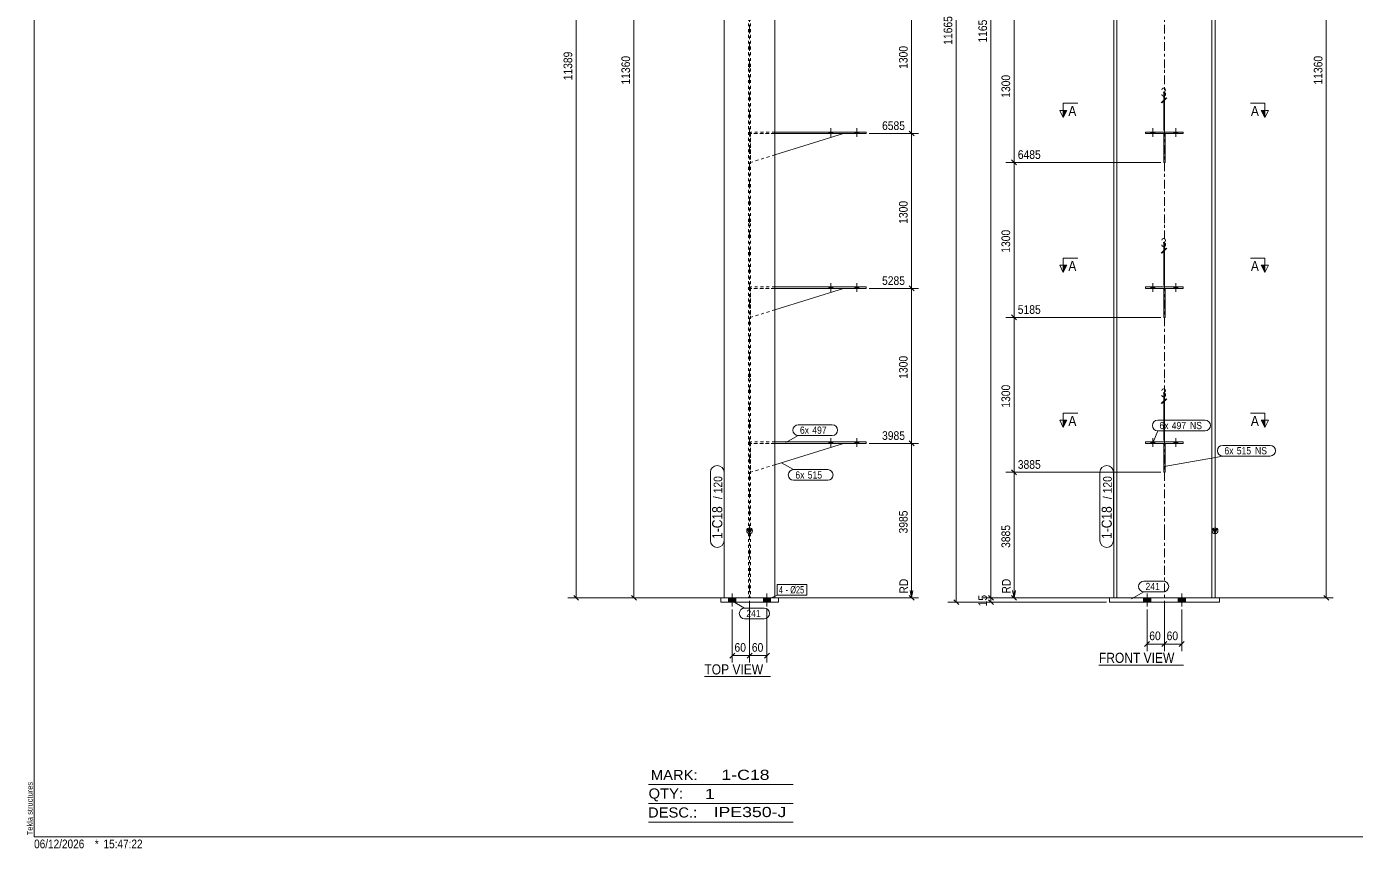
# Model space of a CAD drawing. Header units: millimetres. Extents: x 2 to 825, y 1 to 579.
# Drawn here: x 2.4 to 462.3, y 1 to 285.1 of the extents above; entities that cross this region are included whole.
import ezdxf

# ---------------------------------------------------------------- set-up
doc = ezdxf.new("R2010")
doc.units = ezdxf.units.MM
for name, pattern in [('XKITLINE00', [0]), ('XKITLINE01', [4, 1, -1, 1, -1]), ('XKITLINE03', [6, 3, -1, 1, -1])]:
    doc.linetypes.add(name, pattern=pattern)
for name, color, linetype, lineweight in [('Bolt', 3, 'Continuous', 0), ('BoltMark', 7, 'Continuous', 0), ('Dimensions', 7, 'Continuous', 0), ('DrawingSheet', 5, 'Continuous', 0), ('OtherObjectType', 7, 'Continuous', 0), ('Part', 2, 'Continuous', 0), ('PartMark', 7, 'Continuous', 0), ('Section', 6, 'Continuous', 0)]:
    doc.layers.add(name, color=color, linetype=linetype, lineweight=lineweight)
doc.styles.add('ARIAL', font='ARIAL.TTF')
doc.styles.add('ARIAL_NARROW', font='ARIALN.TTF')

# ---------------------------------------------------------------- blocks, each defined once
blk = doc.blocks.new('*A8')
at = {"layer": 'Bolt'}
for points in [[(392.6, 248.67), (392.6, 248.17), (391.2, 248.17), (391.2, 248.67)], [(392.6, 248.67), (392.6, 248.17), (391.2, 248.17), (391.2, 248.67)], [(400.6, 248.67), (400.6, 248.17), (399.2, 248.17), (399.2, 248.67)], [(400.6, 248.67), (400.6, 248.17), (399.2, 248.17), (399.2, 248.67)]]:
    blk.add_hatch(color=3, dxfattribs=at).paths.add_polyline_path(points, flags=17)
at = {"layer": 'Bolt', "color": 3, "linetype": 'XKITLINE00', "lineweight": 0}
for p, q in [((391.2, 248.17), (391.2, 248.67)), ((391.2, 248.17), (391.2, 248.67)), ((391.9, 247.01), (391.9, 250.01)), ((391.9, 247.01), (391.9, 250.01)), ((392.6, 248.17), (392.6, 248.67)), ((392.6, 248.17), (392.6, 248.67)), ((399.2, 248.17), (399.2, 248.67)), ((399.2, 248.17), (399.2, 248.67)), ((399.9, 247.01), (399.9, 250.01)), ((399.9, 247.01), (399.9, 250.01)), ((400.6, 248.17), (400.6, 248.67)), ((400.6, 248.17), (400.6, 248.67))]:
    blk.add_line(p, q, dxfattribs=at)
blk = doc.blocks.new('*A9')
at = {"layer": 'Bolt'}
for points in [[(392.6, 195.09), (392.6, 194.59), (391.2, 194.59), (391.2, 195.09)], [(392.6, 195.09), (392.6, 194.59), (391.2, 194.59), (391.2, 195.09)], [(400.6, 195.09), (400.6, 194.59), (399.2, 194.59), (399.2, 195.09)], [(400.6, 195.09), (400.6, 194.59), (399.2, 194.59), (399.2, 195.09)]]:
    blk.add_hatch(color=3, dxfattribs=at).paths.add_polyline_path(points, flags=17)
at = {"layer": 'Bolt', "color": 3, "linetype": 'XKITLINE00', "lineweight": 0}
for p, q in [((391.2, 194.59), (391.2, 195.09)), ((391.2, 194.59), (391.2, 195.09)), ((391.9, 193.43), (391.9, 196.43)), ((391.9, 193.43), (391.9, 196.43)), ((392.6, 194.59), (392.6, 195.09)), ((392.6, 194.59), (392.6, 195.09)), ((399.2, 194.59), (399.2, 195.09)), ((399.2, 194.59), (399.2, 195.09)), ((399.9, 193.43), (399.9, 196.43)), ((399.9, 193.43), (399.9, 196.43)), ((400.6, 194.59), (400.6, 195.09)), ((400.6, 194.59), (400.6, 195.09))]:
    blk.add_line(p, q, dxfattribs=at)
blk = doc.blocks.new('*A10')
at = {"layer": 'Bolt'}
for points in [[(392.6, 141.51), (392.6, 141.01), (391.2, 141.01), (391.2, 141.51)], [(392.6, 141.51), (392.6, 141.01), (391.2, 141.01), (391.2, 141.51)], [(400.6, 141.51), (400.6, 141.01), (399.2, 141.01), (399.2, 141.51)], [(400.6, 141.51), (400.6, 141.01), (399.2, 141.01), (399.2, 141.51)]]:
    blk.add_hatch(color=3, dxfattribs=at).paths.add_polyline_path(points, flags=17)
at = {"layer": 'Bolt', "color": 3, "linetype": 'XKITLINE00', "lineweight": 0}
for p, q in [((391.9, 139.85), (391.9, 142.85)), ((391.9, 139.85), (391.9, 142.85)), ((399.9, 139.85), (399.9, 142.85)), ((399.9, 139.85), (399.9, 142.85)), ((391.2, 141.01), (391.2, 141.51)), ((391.2, 141.01), (391.2, 141.51)), ((392.6, 141.01), (392.6, 141.51)), ((392.6, 141.01), (392.6, 141.51)), ((399.2, 141.01), (399.2, 141.51)), ((399.2, 141.01), (399.2, 141.51)), ((400.6, 141.01), (400.6, 141.51)), ((400.6, 141.01), (400.6, 141.51))]:
    blk.add_line(p, q, dxfattribs=at)
blk = doc.blocks.new('*A11')
at = {"layer": 'Bolt'}
for points in [[(391.15, 87.6134), (391.15, 86.1134), (388.65, 86.1134), (388.65, 87.6134)], [(391.15, 87.6134), (391.15, 86.1134), (388.65, 86.1134), (388.65, 87.6134)], [(403.15, 87.6134), (403.15, 86.1134), (400.65, 86.1134), (400.65, 87.6134)], [(403.15, 87.6134), (403.15, 86.1134), (400.65, 86.1134), (400.65, 87.6134)]]:
    blk.add_hatch(color=3, dxfattribs=at).paths.add_polyline_path(points, flags=17)
at = {"layer": 'Bolt', "color": 3, "linetype": 'XKITLINE00', "lineweight": 0}
for p, q in [((388.65, 87.6134), (388.65, 86.1134)), ((388.65, 87.6134), (388.65, 86.1134)), ((389.9, 89.1134), (389.9, 84.6134)), ((389.9, 89.1134), (389.9, 84.6134)), ((391.15, 87.6134), (391.15, 86.1134)), ((391.15, 87.6134), (391.15, 86.1134)), ((400.65, 87.6134), (400.65, 86.1134)), ((400.65, 87.6134), (400.65, 86.1134)), ((401.9, 89.1134), (401.9, 84.6134)), ((401.9, 89.1134), (401.9, 84.6134)), ((403.15, 87.6134), (403.15, 86.1134)), ((403.15, 87.6134), (403.15, 86.1134))]:
    blk.add_line(p, q, dxfattribs=at)
blk = doc.blocks.new('*A12')
at = {"layer": 'Part'}
blk.add_hatch(color=2, dxfattribs=at).paths.add_polyline_path([(412.6, 111.32), (414.2, 111.32), (413.4, 109.92)], flags=17)
at = {"layer": 'Part', "color": 7, "linetype": 'XKITLINE03', "lineweight": 0}
for p, q in [((395.9, 431.49), (395.9, 492.69)), ((395.9, 377.91), (395.9, 431.39)), ((395.9, 324.33), (395.9, 377.81)), ((395.9, 270.75), (395.9, 324.23)), ((395.9, 217.17), (395.9, 270.65)), ((395.9, 163.59), (395.9, 217.07)), ((395.9, 110.01), (395.9, 163.49)), ((395.9, 77.61), (395.9, 109.91))]:
    blk.add_line(p, q, dxfattribs=at)
at = {"layer": 'Part', "color": 2, "linetype": 'XKITLINE00', "lineweight": 0}
for p, q in [((378.4, 431.49), (378.4, 482.69)), ((378.4, 482.69), (413.4, 482.69)), ((379.5, 482.69), (379.5, 431.49)), ((412.3, 482.69), (412.3, 431.49)), ((413.4, 482.69), (413.4, 431.49)), ((378.4, 377.91), (378.4, 431.39)), ((379.5, 431.39), (379.5, 377.91)), ((412.3, 431.39), (412.3, 377.91)), ((413.4, 431.39), (413.4, 377.91)), ((378.4, 324.33), (378.4, 377.81)), ((379.5, 377.81), (379.5, 324.33)), ((412.3, 377.81), (412.3, 324.33)), ((413.4, 377.81), (413.4, 324.33)), ((378.4, 270.75), (378.4, 324.23)), ((379.5, 324.23), (379.5, 270.75)), ((412.3, 324.23), (412.3, 270.75)), ((413.4, 324.23), (413.4, 270.75)), ((378.4, 217.17), (378.4, 270.65)), ((379.5, 270.65), (379.5, 217.17)), ((412.3, 270.65), (412.3, 217.17)), ((413.4, 270.65), (413.4, 217.17)), ((378.4, 163.59), (378.4, 217.07)), ((379.5, 217.07), (379.5, 163.59)), ((412.3, 217.07), (412.3, 163.59)), ((413.4, 217.07), (413.4, 163.59)), ((378.4, 110.01), (378.4, 163.49)), ((379.5, 163.49), (379.5, 110.01)), ((412.3, 163.49), (412.3, 110.01)), ((413.4, 163.49), (413.4, 110.01)), ((413.4, 109.92), (412.6, 111.32)), ((412.6, 111.32), (414.2, 111.32)), ((414.2, 111.32), (413.4, 109.92)), ((378.4, 87.61), (378.4, 109.91)), ((379.5, 109.91), (379.5, 87.61)), ((412.3, 109.91), (412.3, 87.61)), ((413.4, 109.91), (413.4, 87.61))]:
    blk.add_line(p, q, dxfattribs=at)
at = {"layer": 'Part', "color": 7, "linetype": 'XKITLINE01', "lineweight": 0}
blk.add_line((413.4, 87.61), (378.4, 87.61), dxfattribs=at)
at = {"layer": 'Part', "color": 2, "linetype": 'XKITLINE00', "lineweight": 0}
blk.add_circle((413.4, 110.82), 1, dxfattribs=at)
blk = doc.blocks.new('*A19')
at = {"layer": 'Part', "color": 2, "linetype": 'XKITLINE00', "lineweight": 0}
for p, q in [((395.65, 238.17), (395.65, 248.17)), ((396.15, 238.17), (396.15, 248.17)), ((395.65, 238.17), (396.15, 238.17))]:
    blk.add_line(p, q, dxfattribs=at)
at = {"layer": 'Part', "color": 7, "linetype": 'XKITLINE01', "lineweight": 0}
for p, q in [((395.65, 248.17), (396.15, 248.17)), ((396.15, 248.17), (395.65, 248.17))]:
    blk.add_line(p, q, dxfattribs=at)
blk = doc.blocks.new('*A20')
at = {"layer": 'Part', "color": 2, "linetype": 'XKITLINE00', "lineweight": 0}
for p, q in [((389.4, 248.67), (402.4, 248.67)), ((389.4, 248.67), (389.4, 248.17)), ((402.4, 248.67), (402.4, 248.17)), ((389.4, 248.17), (402.4, 248.17))]:
    blk.add_line(p, q, dxfattribs=at)
blk = doc.blocks.new('*A21')
at = {"layer": 'Part', "color": 2, "linetype": 'XKITLINE00', "lineweight": 0}
for p, q in [((389.4, 195.09), (402.4, 195.09)), ((389.4, 195.09), (389.4, 194.59)), ((389.4, 194.59), (402.4, 194.59)), ((402.4, 195.09), (402.4, 194.59))]:
    blk.add_line(p, q, dxfattribs=at)
blk = doc.blocks.new('*A22')
at = {"layer": 'Part', "color": 2, "linetype": 'XKITLINE00', "lineweight": 0}
for p, q in [((395.65, 184.59), (395.65, 194.59)), ((396.15, 184.59), (396.15, 194.59)), ((395.65, 184.59), (396.15, 184.59))]:
    blk.add_line(p, q, dxfattribs=at)
at = {"layer": 'Part', "color": 7, "linetype": 'XKITLINE01', "lineweight": 0}
for p, q in [((395.65, 194.59), (396.15, 194.59)), ((396.15, 194.59), (395.65, 194.59))]:
    blk.add_line(p, q, dxfattribs=at)
blk = doc.blocks.new('*A23')
at = {"layer": 'Part', "color": 2, "linetype": 'XKITLINE00', "lineweight": 0}
for p, q in [((395.65, 131.01), (395.65, 141.01)), ((396.15, 131.01), (396.15, 141.01)), ((395.65, 131.01), (396.15, 131.01))]:
    blk.add_line(p, q, dxfattribs=at)
at = {"layer": 'Part', "color": 7, "linetype": 'XKITLINE01', "lineweight": 0}
for p, q in [((395.65, 141.01), (396.15, 141.01)), ((396.15, 141.01), (395.65, 141.01))]:
    blk.add_line(p, q, dxfattribs=at)
blk = doc.blocks.new('*A24')
at = {"layer": 'Part', "color": 2, "linetype": 'XKITLINE00', "lineweight": 0}
for p, q in [((389.4, 141.51), (402.4, 141.51)), ((389.4, 141.51), (389.4, 141.01)), ((389.4, 141.01), (402.4, 141.01)), ((402.4, 141.51), (402.4, 141.01))]:
    blk.add_line(p, q, dxfattribs=at)
blk = doc.blocks.new('*A29')
at = {"layer": 'Part', "color": 2, "linetype": 'XKITLINE00', "lineweight": 0}
for p, q in [((414.9, 87.6134), (376.9, 87.6134)), ((376.9, 87.6134), (376.9, 86.1134)), ((414.9, 87.6134), (414.9, 86.1134)), ((414.9, 86.1134), (376.9, 86.1134))]:
    blk.add_line(p, q, dxfattribs=at)
blk = doc.blocks.new('*A35')
at = {"layer": 'Bolt'}
for points in [[(281.25, 248.67), (281.25, 248.17), (279.85, 248.17), (279.85, 248.67)], [(281.25, 248.67), (281.25, 248.17), (279.85, 248.17), (279.85, 248.67)], [(290.25, 248.67), (290.25, 248.17), (288.85, 248.17), (288.85, 248.67)], [(290.25, 248.67), (290.25, 248.17), (288.85, 248.17), (288.85, 248.67)]]:
    blk.add_hatch(color=3, dxfattribs=at).paths.add_polyline_path(points, flags=17)
at = {"layer": 'Bolt', "color": 3, "linetype": 'XKITLINE00', "lineweight": 0}
for p, q in [((279.85, 248.17), (279.85, 248.67)), ((279.85, 248.17), (279.85, 248.67)), ((280.55, 247.01), (280.55, 250.01)), ((280.55, 247.01), (280.55, 250.01)), ((281.25, 248.17), (281.25, 248.67)), ((281.25, 248.17), (281.25, 248.67)), ((288.85, 248.17), (288.85, 248.67)), ((288.85, 248.17), (288.85, 248.67)), ((289.55, 247.01), (289.55, 250.01)), ((289.55, 247.01), (289.55, 250.01)), ((290.25, 248.17), (290.25, 248.67)), ((290.25, 248.17), (290.25, 248.67))]:
    blk.add_line(p, q, dxfattribs=at)
blk = doc.blocks.new('*A36')
at = {"layer": 'Bolt'}
for points in [[(281.25, 195.09), (281.25, 194.59), (279.85, 194.59), (279.85, 195.09)], [(281.25, 195.09), (281.25, 194.59), (279.85, 194.59), (279.85, 195.09)], [(290.25, 195.09), (290.25, 194.59), (288.85, 194.59), (288.85, 195.09)], [(290.25, 195.09), (290.25, 194.59), (288.85, 194.59), (288.85, 195.09)]]:
    blk.add_hatch(color=3, dxfattribs=at).paths.add_polyline_path(points, flags=17)
at = {"layer": 'Bolt', "color": 3, "linetype": 'XKITLINE00', "lineweight": 0}
for p, q in [((279.85, 194.59), (279.85, 195.09)), ((279.85, 194.59), (279.85, 195.09)), ((280.55, 193.43), (280.55, 196.43)), ((280.55, 193.43), (280.55, 196.43)), ((281.25, 194.59), (281.25, 195.09)), ((281.25, 194.59), (281.25, 195.09)), ((288.85, 194.59), (288.85, 195.09)), ((288.85, 194.59), (288.85, 195.09)), ((289.55, 193.43), (289.55, 196.43)), ((289.55, 193.43), (289.55, 196.43)), ((290.25, 194.59), (290.25, 195.09)), ((290.25, 194.59), (290.25, 195.09))]:
    blk.add_line(p, q, dxfattribs=at)
blk = doc.blocks.new('*A37')
at = {"layer": 'Bolt'}
for points in [[(281.25, 141.51), (281.25, 141.01), (279.85, 141.01), (279.85, 141.51)], [(281.25, 141.51), (281.25, 141.01), (279.85, 141.01), (279.85, 141.51)], [(290.25, 141.51), (290.25, 141.01), (288.85, 141.01), (288.85, 141.51)], [(290.25, 141.51), (290.25, 141.01), (288.85, 141.01), (288.85, 141.51)]]:
    blk.add_hatch(color=3, dxfattribs=at).paths.add_polyline_path(points, flags=17)
at = {"layer": 'Bolt', "color": 3, "linetype": 'XKITLINE00', "lineweight": 0}
for p, q in [((280.55, 139.85), (280.55, 142.85)), ((280.55, 139.85), (280.55, 142.85)), ((289.55, 139.85), (289.55, 142.85)), ((289.55, 139.85), (289.55, 142.85)), ((279.85, 141.01), (279.85, 141.51)), ((279.85, 141.01), (279.85, 141.51)), ((281.25, 141.01), (281.25, 141.51)), ((281.25, 141.01), (281.25, 141.51)), ((288.85, 141.01), (288.85, 141.51)), ((288.85, 141.01), (288.85, 141.51)), ((290.25, 141.01), (290.25, 141.51)), ((290.25, 141.01), (290.25, 141.51))]:
    blk.add_line(p, q, dxfattribs=at)
blk = doc.blocks.new('*A38')
at = {"layer": 'Bolt'}
for points in [[(247.7, 87.6134), (247.7, 86.1134), (245.2, 86.1134), (245.2, 87.6134)], [(247.7, 87.6134), (247.7, 86.1134), (245.2, 86.1134), (245.2, 87.6134)], [(259.7, 87.6134), (259.7, 86.1134), (257.2, 86.1134), (257.2, 87.6134)], [(259.7, 87.6134), (259.7, 86.1134), (257.2, 86.1134), (257.2, 87.6134)]]:
    blk.add_hatch(color=3, dxfattribs=at).paths.add_polyline_path(points, flags=17)
at = {"layer": 'Bolt', "color": 3, "linetype": 'XKITLINE00', "lineweight": 0}
for p, q in [((245.2, 87.6134), (245.2, 86.1134)), ((245.2, 87.6134), (245.2, 86.1134)), ((246.45, 89.1134), (246.45, 84.6134)), ((246.45, 89.1134), (246.45, 84.6134)), ((247.7, 87.6134), (247.7, 86.1134)), ((247.7, 87.6134), (247.7, 86.1134)), ((257.2, 87.6134), (257.2, 86.1134)), ((257.2, 87.6134), (257.2, 86.1134)), ((258.45, 89.1134), (258.45, 84.6134)), ((258.45, 89.1134), (258.45, 84.6134)), ((259.7, 87.6134), (259.7, 86.1134)), ((259.7, 87.6134), (259.7, 86.1134))]:
    blk.add_line(p, q, dxfattribs=at)
blk = doc.blocks.new('*A39')
at = {"layer": 'Part'}
blk.add_hatch(color=2, dxfattribs=at).paths.add_polyline_path([(251.65, 111.32), (253.25, 111.32), (252.45, 109.92)], flags=17)
at = {"layer": 'Part', "color": 7, "linetype": 'XKITLINE03', "lineweight": 0}
for p, q in [((252.45, 431.49), (252.45, 492.69)), ((252.45, 377.91), (252.45, 431.39)), ((252.45, 324.33), (252.45, 377.81)), ((252.45, 270.75), (252.45, 324.23)), ((252.45, 217.17), (252.45, 270.65)), ((252.45, 163.59), (252.45, 217.07)), ((252.45, 110.01), (252.45, 163.49)), ((252.45, 77.61), (252.45, 109.91))]:
    blk.add_line(p, q, dxfattribs=at)
at = {"layer": 'Part', "color": 2, "linetype": 'XKITLINE00', "lineweight": 0}
for p, q in [((243.7, 431.49), (243.7, 482.69)), ((243.7, 482.69), (261.2, 482.69)), ((261.2, 431.49), (261.2, 482.69)), ((243.7, 377.91), (243.7, 431.39)), ((261.2, 377.91), (261.2, 431.39)), ((243.7, 324.33), (243.7, 377.81)), ((261.2, 324.33), (261.2, 377.81)), ((243.7, 270.75), (243.7, 324.23)), ((261.2, 270.75), (261.2, 324.23)), ((243.7, 217.17), (243.7, 270.65)), ((261.2, 217.17), (261.2, 270.65)), ((243.7, 163.59), (243.7, 217.07)), ((261.2, 163.59), (261.2, 217.07)), ((243.7, 110.01), (243.7, 163.49)), ((261.2, 110.01), (261.2, 163.49)), ((252.45, 109.92), (251.65, 111.32)), ((251.65, 111.32), (253.25, 111.32)), ((253.25, 111.32), (252.45, 109.92)), ((243.7, 87.61), (243.7, 109.91)), ((261.2, 87.61), (261.2, 109.91))]:
    blk.add_line(p, q, dxfattribs=at)
at = {"layer": 'Part', "color": 7, "linetype": 'XKITLINE01', "lineweight": 0}
for p, q in [((252.1, 482.69), (252.1, 431.49)), ((252.8, 482.69), (252.8, 431.49)), ((252.1, 431.39), (252.1, 377.91)), ((252.8, 431.39), (252.8, 377.91)), ((252.1, 377.81), (252.1, 324.33)), ((252.8, 377.81), (252.8, 324.33)), ((252.1, 324.23), (252.1, 270.75)), ((252.8, 324.23), (252.8, 270.75)), ((252.1, 270.65), (252.1, 217.17)), ((252.8, 270.65), (252.8, 217.17)), ((252.1, 217.07), (252.1, 163.59)), ((252.8, 217.07), (252.8, 163.59)), ((252.1, 163.49), (252.1, 110.01)), ((252.8, 163.49), (252.8, 110.01)), ((252.1, 109.91), (252.1, 87.61)), ((252.8, 109.91), (252.8, 87.61)), ((243.7, 87.61), (261.2, 87.61))]:
    blk.add_line(p, q, dxfattribs=at)
at = {"layer": 'Part', "color": 2, "linetype": 'XKITLINE00', "lineweight": 0}
blk.add_circle((252.45, 110.82), 1, dxfattribs=at)
blk = doc.blocks.new('*A46')
at = {"layer": 'Part', "color": 7, "linetype": 'XKITLINE01', "lineweight": 0}
for p, q in [((252.8, 248.17), (252.8, 238.17)), ((284.95, 248.17), (252.8, 248.17)), ((261.2, 240.79), (252.8, 238.17))]:
    blk.add_line(p, q, dxfattribs=at)
at = {"layer": 'Part', "color": 2, "linetype": 'XKITLINE00', "lineweight": 0}
blk.add_line((261.2, 240.79), (284.95, 248.17), dxfattribs=at)
blk = doc.blocks.new('*A47')
at = {"layer": 'Part', "color": 7, "linetype": 'XKITLINE01', "lineweight": 0}
for p, q in [((252.8, 248.67), (252.8, 248.17)), ((261.2, 248.67), (252.8, 248.67)), ((261.2, 248.17), (252.8, 248.17))]:
    blk.add_line(p, q, dxfattribs=at)
at = {"layer": 'Part', "color": 2, "linetype": 'XKITLINE00', "lineweight": 0}
for p, q in [((292.8, 248.67), (261.2, 248.67)), ((292.8, 248.67), (292.8, 248.17)), ((292.8, 248.17), (261.2, 248.17))]:
    blk.add_line(p, q, dxfattribs=at)
blk = doc.blocks.new('*A48')
at = {"layer": 'Part', "color": 7, "linetype": 'XKITLINE01', "lineweight": 0}
for p, q in [((252.8, 195.09), (252.8, 194.59)), ((261.2, 195.09), (252.8, 195.09)), ((261.2, 194.59), (252.8, 194.59))]:
    blk.add_line(p, q, dxfattribs=at)
at = {"layer": 'Part', "color": 2, "linetype": 'XKITLINE00', "lineweight": 0}
for p, q in [((292.8, 195.09), (261.2, 195.09)), ((292.8, 194.59), (261.2, 194.59)), ((292.8, 195.09), (292.8, 194.59))]:
    blk.add_line(p, q, dxfattribs=at)
blk = doc.blocks.new('*A49')
at = {"layer": 'Part', "color": 7, "linetype": 'XKITLINE01', "lineweight": 0}
for p, q in [((252.8, 194.59), (252.8, 184.59)), ((284.95, 194.59), (252.8, 194.59)), ((261.2, 187.21), (252.8, 184.59))]:
    blk.add_line(p, q, dxfattribs=at)
at = {"layer": 'Part', "color": 2, "linetype": 'XKITLINE00', "lineweight": 0}
blk.add_line((261.2, 187.21), (284.95, 194.59), dxfattribs=at)
blk = doc.blocks.new('*A50')
at = {"layer": 'Part', "color": 7, "linetype": 'XKITLINE01', "lineweight": 0}
for p, q in [((252.8, 141.01), (252.8, 131.01)), ((284.95, 141.01), (252.8, 141.01)), ((261.2, 133.63), (252.8, 131.01))]:
    blk.add_line(p, q, dxfattribs=at)
at = {"layer": 'Part', "color": 2, "linetype": 'XKITLINE00', "lineweight": 0}
blk.add_line((261.2, 133.63), (284.95, 141.01), dxfattribs=at)
blk = doc.blocks.new('*A51')
at = {"layer": 'Part', "color": 7, "linetype": 'XKITLINE01', "lineweight": 0}
for p, q in [((252.8, 141.51), (252.8, 141.01)), ((261.2, 141.51), (252.8, 141.51)), ((261.2, 141.01), (252.8, 141.01))]:
    blk.add_line(p, q, dxfattribs=at)
at = {"layer": 'Part', "color": 2, "linetype": 'XKITLINE00', "lineweight": 0}
for p, q in [((292.8, 141.51), (261.2, 141.51)), ((292.8, 141.01), (261.2, 141.01)), ((292.8, 141.51), (292.8, 141.01))]:
    blk.add_line(p, q, dxfattribs=at)
blk = doc.blocks.new('*A56')
at = {"layer": 'Part', "color": 2, "linetype": 'XKITLINE00', "lineweight": 0}
for p, q in [((242.45, 86.1134), (242.45, 87.6134)), ((242.45, 87.6134), (262.45, 87.6134)), ((262.45, 87.6134), (262.45, 86.1134)), ((262.45, 86.1134), (242.45, 86.1134))]:
    blk.add_line(p, q, dxfattribs=at)
blk = doc.blocks.new('*A66')
at = {"layer": 'DrawingSheet', "color": 5, "linetype": 'XKITLINE00', "lineweight": 0}
for p, q in [((5, 579), (5, 5)), ((5, 5), (825, 5))]:
    blk.add_line(p, q, dxfattribs=at)
at = {"layer": 'DrawingSheet', "color": 5, "style": 'ARIAL', "width": 0.85}
blk.add_text('Tekla structures', height=2, rotation=90, dxfattribs=at).set_placement((4.5, 5.5))
blk = doc.blocks.new('*A70')
at = {"layer": 'OtherObjectType', "color": 6, "linetype": 'XKITLINE00', "lineweight": 0}
for p, q in [((217.5, 23), (267.5, 23)), ((217.5, 16.5), (267.5, 16.5)), ((217.5, 10), (267.5, 10))]:
    blk.add_line(p, q, dxfattribs=at)
at = {"layer": 'OtherObjectType', "color": 6, "style": 'ARIAL_NARROW'}
for s, width, p in [('MARK:', 1.275, (218.27, 24.58)), ('1-C18', 1.525501, (242.69, 24.65)), ('QTY:', 1.275, (217.5, 18.19)), ('1', 1.525501, (236.99, 18.05)), ('DESC.:', 1.275, (217.29, 11.63)), ('IPE350-J', 1.525501, (240, 11.79))]:
    blk.add_text(s, height=3.5, dxfattribs=dict(at, width=width)).set_placement(p)
blk = doc.blocks.new('*A73')
at = {"layer": 'OtherObjectType', "color": 7, "style": 'ARIAL_NARROW', "width": 1.008832}
for s, p in [('06/12/2026', (4.99, 1)), ('*', (26, 1)), ('15:47:22', (29, 1))]:
    blk.add_text(s, height=3, dxfattribs=at).set_placement(p)
blk = doc.blocks.new('*A74')
at = {"layer": 'Dimensions', "color": 7, "linetype": 'XKITLINE00', "lineweight": 0}
for p, q in [((323.05, 483.54), (324.75, 481.84)), ((377.4, 482.69), (321.05, 482.69)), ((323.9, 86.11), (323.9, 482.69)), ((375.9, 86.11), (321.05, 86.11)), ((323.05, 86.96), (324.75, 85.26))]:
    blk.add_line(p, q, dxfattribs=at)
at = {"layer": 'Dimensions', "color": 3}
for p in [(323.9, 482.69), (323.9, 86.11)]:
    blk.add_point(p, dxfattribs=at)
at = {"layer": 'Dimensions', "color": 3, "style": 'ARIAL', "width": 0.85}
blk.add_text('11665', height=3, rotation=90.0002, dxfattribs=at).set_placement((322.55, 278.84))
blk = doc.blocks.new('*A75')
at = {"layer": 'Dimensions', "color": 7, "linetype": 'XKITLINE00', "lineweight": 0}
for p, q in [((377.4, 87.61), (333.05, 87.61)), ((335.05, 88.46), (336.75, 86.76)), ((335.9, 86.11), (335.9, 87.61)), ((375.9, 86.11), (333.05, 86.11)), ((335.05, 86.96), (336.75, 85.26))]:
    blk.add_line(p, q, dxfattribs=at)
at = {"layer": 'Dimensions', "color": 3}
for p in [(335.9, 87.61), (335.9, 86.11)]:
    blk.add_point(p, dxfattribs=at)
at = {"layer": 'Dimensions', "color": 3, "style": 'ARIAL', "width": 0.85}
blk.add_text('15', height=3, rotation=90.0002, dxfattribs=at).set_placement((334.55, 84.64))
blk = doc.blocks.new('*A76')
at = {"layer": 'Dimensions', "color": 7, "linetype": 'XKITLINE00', "lineweight": 0}
for p, q in [((389.9, 83.61), (389.9, 69.21)), ((395.9, 86.61), (395.9, 69.21)), ((390.75, 72.46), (389.05, 70.76)), ((389.9, 71.61), (395.9, 71.61)), ((396.75, 72.46), (395.05, 70.76))]:
    blk.add_line(p, q, dxfattribs=at)
at = {"layer": 'Dimensions', "color": 3}
for p in [(389.9, 71.61), (395.9, 71.61)]:
    blk.add_point(p, dxfattribs=at)
at = {"layer": 'Dimensions', "color": 3, "style": 'ARIAL', "width": 0.85}
blk.add_text('60', height=3, dxfattribs=at).set_placement((390.67, 72.96))
blk = doc.blocks.new('*A77')
at = {"layer": 'Dimensions', "color": 7, "linetype": 'XKITLINE00', "lineweight": 0}
for p, q in [((395.9, 86.61), (395.9, 69.21)), ((401.9, 83.61), (401.9, 69.21)), ((396.75, 72.46), (395.05, 70.76)), ((395.9, 71.61), (401.9, 71.61)), ((402.75, 72.46), (401.05, 70.76))]:
    blk.add_line(p, q, dxfattribs=at)
at = {"layer": 'Dimensions', "color": 3}
for p in [(395.9, 71.61), (401.9, 71.61)]:
    blk.add_point(p, dxfattribs=at)
at = {"layer": 'Dimensions', "color": 3, "style": 'ARIAL', "width": 0.85}
blk.add_text('60', height=3, dxfattribs=at).set_placement((396.67, 72.96))
blk = doc.blocks.new('*A78')
at = {"layer": 'Dimensions', "color": 7, "linetype": 'XKITLINE00', "lineweight": 0}
for p, q in [((396.5, 156.46), (394.8, 154.76)), ((396.75, 156.46), (395.05, 154.76)), ((395.65, 142.01), (395.65, 158.46)), ((395.9, 142.01), (395.9, 158.46)), ((395.65, 155.61), (395.9, 155.61))]:
    blk.add_line(p, q, dxfattribs=at)
at = {"layer": 'Dimensions', "color": 3}
for p in [(395.65, 155.61), (395.9, 155.61)]:
    blk.add_point(p, dxfattribs=at)
at = {"layer": 'Dimensions', "color": 3, "style": 'ARIAL', "width": 0.85}
blk.add_text('3', height=3, dxfattribs=at).set_placement((394.66, 156.96))
blk = doc.blocks.new('*A82')
at = {"layer": 'Dimensions', "color": 7, "linetype": 'XKITLINE00', "lineweight": 0}
for p, q in [((395.65, 249.17), (395.65, 262.46)), ((395.9, 249.17), (395.9, 262.46)), ((396.5, 260.46), (394.8, 258.76)), ((396.75, 260.46), (395.05, 258.76)), ((395.65, 259.61), (395.9, 259.61))]:
    blk.add_line(p, q, dxfattribs=at)
at = {"layer": 'Dimensions', "color": 3}
for p in [(395.65, 259.61), (395.9, 259.61)]:
    blk.add_point(p, dxfattribs=at)
at = {"layer": 'Dimensions', "color": 3, "style": 'ARIAL', "width": 0.85}
blk.add_text('3', height=3, dxfattribs=at).set_placement((394.66, 260.96))
blk = doc.blocks.new('*A83')
at = {"layer": 'Dimensions', "color": 7, "linetype": 'XKITLINE00', "lineweight": 0}
for p, q in [((396.5, 208.46), (394.8, 206.76)), ((396.75, 208.46), (395.05, 206.76)), ((395.65, 195.59), (395.65, 210.46)), ((395.65, 207.61), (395.9, 207.61)), ((395.9, 195.59), (395.9, 210.46))]:
    blk.add_line(p, q, dxfattribs=at)
at = {"layer": 'Dimensions', "color": 3}
for p in [(395.65, 207.61), (395.9, 207.61)]:
    blk.add_point(p, dxfattribs=at)
at = {"layer": 'Dimensions', "color": 3, "style": 'ARIAL', "width": 0.85}
blk.add_text('3', height=3, dxfattribs=at).set_placement((394.66, 208.96))
blk = doc.blocks.new('*A84')
at = {"layer": 'PartMark', "color": 7, "linetype": 'XKITLINE00', "lineweight": 0}
for p, q in [((388.77, 93.38), (395.53, 93.38)), ((384.53, 87.28), (388.77, 89.68)), ((388.77, 89.68), (395.53, 89.68))]:
    blk.add_line(p, q, dxfattribs=at)
for centre, start, end in [((388.77, 91.53), 90, 270), ((395.53, 91.53), 270, 90)]:
    blk.add_arc(centre, 1.85, start, end, dxfattribs=at)
at = {"layer": 'PartMark', "color": 3, "style": 'ARIAL', "width": 0.85}
blk.add_text('241', height=2.5, dxfattribs=at).set_placement((389.37, 90.28))
blk = doc.blocks.new('*A85')
at = {"layer": 'PartMark', "color": 7, "linetype": 'XKITLINE00', "lineweight": 0}
for p, q in [((373.6, 107.36), (373.6, 131.01)), ((378.3, 107.36), (378.3, 131.01))]:
    blk.add_line(p, q, dxfattribs=at)
for centre, start, end in [((375.95, 131.01), 360, 180), ((375.95, 107.36), 180, 360)]:
    blk.add_arc(centre, 2.35, start, end, dxfattribs=at)
at = {"layer": 'PartMark', "color": 3, "style": 'ARIAL', "width": 0.85}
for s, p in [('120', (377.7, 123.74)), ('/', (377.7, 121.72))]:
    blk.add_text(s, height=3, rotation=90.0002, dxfattribs=at).set_placement(p)
at = {"layer": 'PartMark', "color": 1, "style": 'ARIAL', "width": 0.85}
blk.add_text('1-C18', height=3.5, rotation=90.0002, dxfattribs=at).set_placement((377.7, 107.96))
blk = doc.blocks.new('*A86')
at = {"layer": 'PartMark', "color": 7, "linetype": 'XKITLINE00', "lineweight": 0}
for p, q in [((393.58, 149.03), (410, 149.03)), ((392.03, 141.38), (393.58, 145.33)), ((393.58, 145.33), (410, 145.33))]:
    blk.add_line(p, q, dxfattribs=at)
for centre, start, end in [((393.58, 147.18), 90, 270), ((410, 147.18), 270, 90)]:
    blk.add_arc(centre, 1.85, start, end, dxfattribs=at)
at = {"layer": 'PartMark', "color": 3, "style": 'ARIAL', "width": 0.85}
for s, p in [('6x', (394.18, 145.93)), ('497', (398.45, 145.93)), ('NS', (404.77, 145.93))]:
    blk.add_text(s, height=2.5, dxfattribs=at).set_placement(p)
blk = doc.blocks.new('*A87')
at = {"layer": 'PartMark', "color": 7, "linetype": 'XKITLINE00', "lineweight": 0}
for p, q in [((416.07, 140.33), (432.48, 140.33)), ((395.78, 133.04), (416.07, 136.63)), ((416.07, 136.63), (432.48, 136.63))]:
    blk.add_line(p, q, dxfattribs=at)
for centre, start, end in [((416.07, 138.48), 90, 270), ((432.48, 138.48), 270, 90)]:
    blk.add_arc(centre, 1.85, start, end, dxfattribs=at)
at = {"layer": 'PartMark', "color": 3, "style": 'ARIAL', "width": 0.85}
for s, p in [('6x', (416.67, 137.23)), ('515', (420.94, 137.23)), ('NS', (427.25, 137.23))]:
    blk.add_text(s, height=2.5, dxfattribs=at).set_placement(p)
blk = doc.blocks.new('*A94')
at = {"layer": 'Section'}
for points in [[(362.18, 149.01), (360.93, 146.51), (360.93, 149.01)], [(430.67, 149.01), (430.67, 146.51), (429.42, 149.01)]]:
    blk.add_hatch(color=3, dxfattribs=at).paths.add_polyline_path(points, flags=17)
at = {"layer": 'Section', "color": 3, "linetype": 'XKITLINE00', "lineweight": 0}
for p, q in [((360.93, 146.51), (359.68, 149.01)), ((362.18, 149.01), (359.68, 149.01)), ((360.93, 146.51), (362.18, 149.01)), ((429.42, 149.01), (431.92, 149.01)), ((430.67, 146.51), (429.42, 149.01)), ((431.92, 149.01), (430.67, 146.51))]:
    blk.add_line(p, q, dxfattribs=at)
at = {"layer": 'Section', "color": 1, "linetype": 'XKITLINE00', "lineweight": 0}
for p, q in [((360.93, 151.51), (365.93, 151.51)), ((360.93, 151.51), (360.93, 146.51)), ((430.67, 151.51), (425.67, 151.51)), ((430.67, 151.51), (430.67, 146.51))]:
    blk.add_line(p, q, dxfattribs=at)
at = {"layer": 'Section', "color": 7, "style": 'ARIAL', "width": 0.85}
for p in [(362.68, 147.01), (425.8, 147.01)]:
    blk.add_text('A', height=3.5, dxfattribs=at).set_placement(p)
blk = doc.blocks.new('*A95')
at = {"layer": 'Section'}
for points in [[(362.18, 202.59), (360.93, 200.09), (360.93, 202.59)], [(430.67, 202.59), (430.67, 200.09), (429.42, 202.59)]]:
    blk.add_hatch(color=3, dxfattribs=at).paths.add_polyline_path(points, flags=17)
at = {"layer": 'Section', "color": 3, "linetype": 'XKITLINE00', "lineweight": 0}
for p, q in [((360.93, 200.09), (359.68, 202.59)), ((362.18, 202.59), (359.68, 202.59)), ((360.93, 200.09), (362.18, 202.59)), ((429.42, 202.59), (431.92, 202.59)), ((430.67, 200.09), (429.42, 202.59)), ((431.92, 202.59), (430.67, 200.09))]:
    blk.add_line(p, q, dxfattribs=at)
at = {"layer": 'Section', "color": 1, "linetype": 'XKITLINE00', "lineweight": 0}
for p, q in [((360.93, 205.09), (365.93, 205.09)), ((360.93, 205.09), (360.93, 200.09)), ((430.67, 205.09), (425.67, 205.09)), ((430.67, 205.09), (430.67, 200.09))]:
    blk.add_line(p, q, dxfattribs=at)
at = {"layer": 'Section', "color": 7, "style": 'ARIAL', "width": 0.85}
for p in [(362.68, 200.59), (425.8, 200.59)]:
    blk.add_text('A', height=3.5, dxfattribs=at).set_placement(p)
blk = doc.blocks.new('*A96')
at = {"layer": 'Section'}
for points in [[(362.18, 256.17), (360.93, 253.67), (360.93, 256.17)], [(430.67, 256.17), (430.67, 253.67), (429.42, 256.17)]]:
    blk.add_hatch(color=3, dxfattribs=at).paths.add_polyline_path(points, flags=17)
at = {"layer": 'Section', "color": 1, "linetype": 'XKITLINE00', "lineweight": 0}
for p, q in [((360.93, 258.67), (365.93, 258.67)), ((360.93, 258.67), (360.93, 253.67)), ((430.67, 258.67), (425.67, 258.67)), ((430.67, 258.67), (430.67, 253.67))]:
    blk.add_line(p, q, dxfattribs=at)
at = {"layer": 'Section', "color": 3, "linetype": 'XKITLINE00', "lineweight": 0}
for p, q in [((360.93, 253.67), (359.68, 256.17)), ((362.18, 256.17), (359.68, 256.17)), ((360.93, 253.67), (362.18, 256.17)), ((429.42, 256.17), (431.92, 256.17)), ((430.67, 253.67), (429.42, 256.17)), ((431.92, 256.17), (430.67, 253.67))]:
    blk.add_line(p, q, dxfattribs=at)
at = {"layer": 'Section', "color": 7, "style": 'ARIAL', "width": 0.85}
for p in [(362.68, 254.17), (425.8, 254.17)]:
    blk.add_text('A', height=3.5, dxfattribs=at).set_placement(p)
blk = doc.blocks.new('*A97')
at = {"layer": 'OtherObjectType', "color": 7, "linetype": 'XKITLINE00', "lineweight": 0}
blk.add_line((373.25, 64.36), (402.55, 64.36), dxfattribs=at)
at = {"layer": 'OtherObjectType', "color": 7, "style": 'ARIAL', "width": 0.85}
blk.add_text('FRONT VIEW', height=3.5, dxfattribs=at).set_placement((373.25, 65.11))
blk = doc.blocks.new('*A98')
at = {"layer": 'Dimensions', "color": 7, "linetype": 'XKITLINE00', "lineweight": 0}
for p, q in [((335.05, 483.54), (336.75, 481.84)), ((377.4, 482.69), (333.05, 482.69)), ((335.9, 87.61), (335.9, 482.69)), ((377.4, 87.61), (333.05, 87.61)), ((335.05, 88.46), (336.75, 86.76))]:
    blk.add_line(p, q, dxfattribs=at)
at = {"layer": 'Dimensions', "color": 3}
for p in [(335.9, 482.69), (335.9, 87.61)]:
    blk.add_point(p, dxfattribs=at)
at = {"layer": 'Dimensions', "color": 3, "style": 'ARIAL', "width": 0.85}
blk.add_text('11650', height=3, rotation=90.0002, dxfattribs=at).set_placement((334.55, 279.59))
blk = doc.blocks.new('*A99')
at = {"layer": 'Dimensions', "color": 7, "linetype": 'XKITLINE00', "lineweight": 0}
for p, q in [((416.95, 453.71), (454.3, 453.71)), ((451.05, 454.56), (452.75, 452.87)), ((451.9, 87.61), (451.9, 453.71)), ((414.4, 87.61), (454.3, 87.61)), ((451.05, 88.46), (452.75, 86.76))]:
    blk.add_line(p, q, dxfattribs=at)
at = {"layer": 'Dimensions', "color": 3}
for p in [(451.9, 453.71), (451.9, 87.61)]:
    blk.add_point(p, dxfattribs=at)
at = {"layer": 'Dimensions', "color": 3, "style": 'ARIAL', "width": 0.85}
blk.add_text('11360', height=3, dxfattribs=at).set_placement((434.97, 454.91))
blk.add_text('11360', height=3, rotation=90.0002, dxfattribs=at).set_placement((450.55, 265.1))
blk = doc.blocks.new('*A104')
at = {"layer": 'Dimensions', "color": 7, "linetype": 'XKITLINE00', "lineweight": 0}
for p, q in [((394.65, 131.01), (341.05, 131.01)), ((343.05, 131.86), (344.75, 130.16)), ((343.9, 87.61), (343.9, 131.01)), ((343.9, 94.84), (343.9, 87.61)), ((377.4, 87.61), (339.4, 87.61)), ((377.4, 87.61), (341.05, 87.61)), ((343.05, 88.46), (344.75, 86.76)), ((343.4, 90.11), (343.9, 87.61)), ((344.4, 90.11), (343.9, 87.61))]:
    blk.add_line(p, q, dxfattribs=at)
at = {"layer": 'Dimensions', "color": 3}
for p in [(343.9, 131.01), (343.9, 87.61)]:
    blk.add_point(p, dxfattribs=at)
at = {"layer": 'Dimensions', "color": 7}
blk.add_point((343.9, 87.61), dxfattribs=at)
at = {"layer": 'Dimensions', "color": 3, "style": 'ARIAL', "width": 0.85}
blk.add_text('3885', height=3, dxfattribs=at).set_placement((345.2, 132.21))
for s, p in [('3885', (342.55, 104.86)), ('RD', (342.7, 89.06))]:
    blk.add_text(s, height=3, rotation=90.0002, dxfattribs=at).set_placement(p)
blk = doc.blocks.new('*A105')
at = {"layer": 'Dimensions', "color": 7, "linetype": 'XKITLINE00', "lineweight": 0}
for p, q in [((394.65, 184.59), (341.05, 184.59)), ((343.05, 185.44), (344.75, 183.74)), ((343.9, 131.01), (343.9, 184.59)), ((394.65, 131.01), (341.05, 131.01)), ((343.05, 131.86), (344.75, 130.16))]:
    blk.add_line(p, q, dxfattribs=at)
at = {"layer": 'Dimensions', "color": 3}
for p in [(343.9, 184.59), (343.9, 131.01)]:
    blk.add_point(p, dxfattribs=at)
at = {"layer": 'Dimensions', "color": 3, "style": 'ARIAL', "width": 0.85}
blk.add_text('5185', height=3, dxfattribs=at).set_placement((345.2, 185.79))
blk.add_text('1300', height=3, rotation=90.0002, dxfattribs=at).set_placement((342.55, 153.35))
blk = doc.blocks.new('*A106')
at = {"layer": 'Dimensions', "color": 7, "linetype": 'XKITLINE00', "lineweight": 0}
for p, q in [((394.65, 238.17), (341.05, 238.17)), ((343.05, 239.02), (344.75, 237.32)), ((343.9, 184.59), (343.9, 238.17)), ((394.65, 184.59), (341.05, 184.59)), ((343.05, 185.44), (344.75, 183.74))]:
    blk.add_line(p, q, dxfattribs=at)
at = {"layer": 'Dimensions', "color": 3}
for p in [(343.9, 238.17), (343.9, 184.59)]:
    blk.add_point(p, dxfattribs=at)
at = {"layer": 'Dimensions', "color": 3, "style": 'ARIAL', "width": 0.85}
blk.add_text('6485', height=3, dxfattribs=at).set_placement((345.2, 239.37))
blk.add_text('1300', height=3, rotation=90.0002, dxfattribs=at).set_placement((342.55, 206.93))
blk = doc.blocks.new('*A107')
at = {"layer": 'Dimensions', "color": 7, "linetype": 'XKITLINE00', "lineweight": 0}
for p, q in [((394.65, 291.75), (341.05, 291.75)), ((343.05, 292.6), (344.75, 290.9)), ((343.9, 238.17), (343.9, 291.75)), ((394.65, 238.17), (341.05, 238.17)), ((343.05, 239.02), (344.75, 237.32))]:
    blk.add_line(p, q, dxfattribs=at)
at = {"layer": 'Dimensions', "color": 3}
for p in [(343.9, 291.75), (343.9, 238.17)]:
    blk.add_point(p, dxfattribs=at)
at = {"layer": 'Dimensions', "color": 3, "style": 'ARIAL', "width": 0.85}
blk.add_text('7785', height=3, dxfattribs=at).set_placement((345.2, 292.95))
blk.add_text('1300', height=3, rotation=90.0002, dxfattribs=at).set_placement((342.55, 260.51))
blk = doc.blocks.new('*A114')
at = {"layer": 'Dimensions', "color": 7, "linetype": 'XKITLINE00', "lineweight": 0}
for p, q in [((242.7, 456.6), (189.6, 456.6)), ((191.6, 457.45), (193.3, 455.76)), ((192.45, 87.61), (192.45, 456.6)), ((242.7, 87.61), (189.6, 87.61)), ((191.6, 88.46), (193.3, 86.76))]:
    blk.add_line(p, q, dxfattribs=at)
at = {"layer": 'Dimensions', "color": 3}
for p in [(192.45, 456.6), (192.45, 87.61)]:
    blk.add_point(p, dxfattribs=at)
at = {"layer": 'Dimensions', "color": 3, "style": 'ARIAL', "width": 0.85}
blk.add_text('11389', height=3, dxfattribs=at).set_placement((193.75, 457.8))
blk.add_text('11389', height=3, rotation=90.0002, dxfattribs=at).set_placement((191.1, 266.55))
blk = doc.blocks.new('*A115')
at = {"layer": 'Dimensions', "color": 7, "linetype": 'XKITLINE00', "lineweight": 0}
for p, q in [((247.95, 453.69), (209.6, 453.69)), ((211.6, 454.54), (213.3, 452.84)), ((212.45, 87.61), (212.45, 453.69)), ((242.7, 87.61), (209.6, 87.61)), ((211.6, 88.46), (213.3, 86.76))]:
    blk.add_line(p, q, dxfattribs=at)
at = {"layer": 'Dimensions', "color": 3}
for p in [(212.45, 453.69), (212.45, 87.61)]:
    blk.add_point(p, dxfattribs=at)
at = {"layer": 'Dimensions', "color": 3, "style": 'ARIAL', "width": 0.85}
blk.add_text('11360', height=3, dxfattribs=at).set_placement((213.75, 454.89))
blk.add_text('11360', height=3, rotation=90.0002, dxfattribs=at).set_placement((211.1, 265.09))
blk = doc.blocks.new('*A120')
at = {"layer": 'Dimensions', "color": 7, "linetype": 'XKITLINE00', "lineweight": 0}
for p, q in [((293.8, 141.01), (310.85, 141.01)), ((307.6, 141.86), (309.3, 140.16)), ((308.45, 87.61), (308.45, 141.01)), ((308.45, 94.84), (308.45, 87.61)), ((262.2, 87.61), (310.85, 87.61)), ((262.2, 87.61), (310.85, 87.61)), ((307.6, 88.46), (309.3, 86.76)), ((307.95, 90.11), (308.45, 87.61)), ((308.95, 90.11), (308.45, 87.61))]:
    blk.add_line(p, q, dxfattribs=at)
at = {"layer": 'Dimensions', "color": 3}
for p in [(308.45, 141.01), (308.45, 87.61)]:
    blk.add_point(p, dxfattribs=at)
at = {"layer": 'Dimensions', "color": 7}
blk.add_point((308.45, 87.61), dxfattribs=at)
at = {"layer": 'Dimensions', "color": 3, "style": 'ARIAL', "width": 0.85}
blk.add_text('3985', height=3, dxfattribs=at).set_placement((298.25, 142.21))
for s, p in [('3985', (307.1, 109.86)), ('RD', (307.25, 89.06))]:
    blk.add_text(s, height=3, rotation=90.0002, dxfattribs=at).set_placement(p)
blk = doc.blocks.new('*A121')
at = {"layer": 'Dimensions', "color": 7, "linetype": 'XKITLINE00', "lineweight": 0}
for p, q in [((293.8, 194.59), (310.85, 194.59)), ((307.6, 195.44), (309.3, 193.74)), ((308.45, 141.01), (308.45, 194.59)), ((293.8, 141.01), (310.85, 141.01)), ((307.6, 141.86), (309.3, 140.16))]:
    blk.add_line(p, q, dxfattribs=at)
at = {"layer": 'Dimensions', "color": 3}
for p in [(308.45, 194.59), (308.45, 141.01)]:
    blk.add_point(p, dxfattribs=at)
at = {"layer": 'Dimensions', "color": 3, "style": 'ARIAL', "width": 0.85}
blk.add_text('5285', height=3, dxfattribs=at).set_placement((298.25, 195.79))
blk.add_text('1300', height=3, rotation=90.0002, dxfattribs=at).set_placement((307.1, 163.35))
blk = doc.blocks.new('*A122')
at = {"layer": 'Dimensions', "color": 7, "linetype": 'XKITLINE00', "lineweight": 0}
for p, q in [((307.6, 249.02), (309.3, 247.32)), ((293.8, 248.17), (310.85, 248.17)), ((308.45, 194.59), (308.45, 248.17)), ((293.8, 194.59), (310.85, 194.59)), ((307.6, 195.44), (309.3, 193.74))]:
    blk.add_line(p, q, dxfattribs=at)
at = {"layer": 'Dimensions', "color": 3}
for p in [(308.45, 248.17), (308.45, 194.59)]:
    blk.add_point(p, dxfattribs=at)
at = {"layer": 'Dimensions', "color": 3, "style": 'ARIAL', "width": 0.85}
blk.add_text('6585', height=3, dxfattribs=at).set_placement((298.25, 249.37))
blk.add_text('1300', height=3, rotation=90.0002, dxfattribs=at).set_placement((307.1, 216.93))
blk = doc.blocks.new('*A123')
at = {"layer": 'Dimensions', "color": 7, "linetype": 'XKITLINE00', "lineweight": 0}
for p, q in [((293.8, 301.75), (310.85, 301.75)), ((307.6, 302.6), (309.3, 300.9)), ((308.45, 248.17), (308.45, 301.75)), ((307.6, 249.02), (309.3, 247.32)), ((293.8, 248.17), (310.85, 248.17))]:
    blk.add_line(p, q, dxfattribs=at)
at = {"layer": 'Dimensions', "color": 3}
for p in [(308.45, 301.75), (308.45, 248.17)]:
    blk.add_point(p, dxfattribs=at)
at = {"layer": 'Dimensions', "color": 3, "style": 'ARIAL', "width": 0.85}
blk.add_text('7885', height=3, dxfattribs=at).set_placement((298.25, 302.95))
blk.add_text('1300', height=3, rotation=90.0002, dxfattribs=at).set_placement((307.1, 270.51))
blk = doc.blocks.new('*A128')
at = {"layer": 'BoltMark', "color": 7, "linetype": 'XKITLINE00', "lineweight": 0}
for p, q in [((261.99, 92.25), (272.28, 92.25)), ((261.99, 88.55), (261.99, 92.25)), ((272.28, 88.55), (272.28, 92.25)), ((258.45, 86.86), (261.99, 88.55)), ((261.99, 88.55), (272.28, 88.55))]:
    blk.add_line(p, q, dxfattribs=at)
at = {"layer": 'BoltMark', "color": 3, "style": 'ARIAL_NARROW', "width": 0.85}
for s, p in [('4', (262.59, 89.15)), ('-', (264.86, 89.15)), ('Ø25', (266.51, 89.15))]:
    blk.add_text(s, height=2.5, dxfattribs=at).set_placement(p)
blk = doc.blocks.new('*A129')
at = {"layer": 'PartMark', "color": 7, "linetype": 'XKITLINE00', "lineweight": 0}
for p, q in [((246.48, 86.44), (250.72, 84.05)), ((250.72, 84.05), (257.48, 84.05)), ((250.72, 80.35), (257.48, 80.35))]:
    blk.add_line(p, q, dxfattribs=at)
for centre, start, end in [((250.72, 82.2), 90, 270), ((257.48, 82.2), 270, 90)]:
    blk.add_arc(centre, 1.85, start, end, dxfattribs=at)
at = {"layer": 'PartMark', "color": 3, "style": 'ARIAL', "width": 0.85}
blk.add_text('241', height=2.5, dxfattribs=at).set_placement((251.32, 80.95))
blk = doc.blocks.new('*A134')
at = {"layer": 'PartMark', "color": 7, "linetype": 'XKITLINE00', "lineweight": 0}
for p, q in [((238.9, 107.36), (238.9, 131.01)), ((243.6, 107.36), (243.6, 131.01))]:
    blk.add_line(p, q, dxfattribs=at)
for centre, start, end in [((241.25, 131.01), 0, 180), ((241.25, 107.36), 180, 0)]:
    blk.add_arc(centre, 2.35, start, end, dxfattribs=at)
at = {"layer": 'PartMark', "color": 3, "style": 'ARIAL', "width": 0.85}
for s, p in [('120', (243, 123.74)), ('/', (243, 121.72))]:
    blk.add_text(s, height=3, rotation=90.0002, dxfattribs=at).set_placement(p)
at = {"layer": 'PartMark', "color": 1, "style": 'ARIAL', "width": 0.85}
blk.add_text('1-C18', height=3.5, rotation=90.0002, dxfattribs=at).set_placement((243, 107.96))
blk = doc.blocks.new('*A135')
at = {"layer": 'PartMark', "color": 7, "linetype": 'XKITLINE00', "lineweight": 0}
for p, q in [((269.25, 147.43), (281.03, 147.43)), ((265, 141.34), (269.25, 143.73)), ((269.25, 143.73), (281.03, 143.73))]:
    blk.add_line(p, q, dxfattribs=at)
for centre, start, end in [((269.25, 145.58), 90, 270), ((281.03, 145.58), 270, 90)]:
    blk.add_arc(centre, 1.85, start, end, dxfattribs=at)
at = {"layer": 'PartMark', "color": 3, "style": 'ARIAL', "width": 0.85}
for s, p in [('6x', (269.85, 144.33)), ('497', (274.12, 144.33))]:
    blk.add_text(s, height=2.5, dxfattribs=at).set_placement(p)
blk = doc.blocks.new('*A136')
at = {"layer": 'PartMark', "color": 7, "linetype": 'XKITLINE00', "lineweight": 0}
for p, q in [((263.43, 134.33), (267.68, 131.94)), ((267.68, 131.94), (279.46, 131.94)), ((267.68, 128.24), (279.46, 128.24))]:
    blk.add_line(p, q, dxfattribs=at)
for centre, start, end in [((267.68, 130.09), 90, 270), ((279.46, 130.09), 270, 90)]:
    blk.add_arc(centre, 1.85, start, end, dxfattribs=at)
at = {"layer": 'PartMark', "color": 3, "style": 'ARIAL', "width": 0.85}
for s, p in [('6x', (268.28, 128.84)), ('515', (272.55, 128.84))]:
    blk.add_text(s, height=2.5, dxfattribs=at).set_placement(p)
blk = doc.blocks.new('*A137')
at = {"layer": 'OtherObjectType', "color": 7, "linetype": 'XKITLINE00', "lineweight": 0}
blk.add_line((236.81, 60.36), (259.64, 60.36), dxfattribs=at)
at = {"layer": 'OtherObjectType', "color": 7, "style": 'ARIAL', "width": 0.85}
blk.add_text('TOP VIEW', height=3.5, dxfattribs=at).set_placement((236.81, 61.11))
blk = doc.blocks.new('*A138')
at = {"layer": 'Dimensions', "color": 7, "linetype": 'XKITLINE00', "lineweight": 0}
for p, q in [((246.45, 83.61), (246.45, 65.21)), ((252.45, 86.61), (252.45, 65.21)), ((247.3, 68.46), (245.6, 66.76)), ((246.45, 67.61), (252.45, 67.61)), ((253.3, 68.46), (251.6, 66.76))]:
    blk.add_line(p, q, dxfattribs=at)
at = {"layer": 'Dimensions', "color": 3}
for p in [(246.45, 67.61), (252.45, 67.61)]:
    blk.add_point(p, dxfattribs=at)
at = {"layer": 'Dimensions', "color": 3, "style": 'ARIAL', "width": 0.85}
blk.add_text('60', height=3, dxfattribs=at).set_placement((247.22, 68.96))
blk = doc.blocks.new('*A139')
at = {"layer": 'Dimensions', "color": 7, "linetype": 'XKITLINE00', "lineweight": 0}
for p, q in [((252.45, 86.61), (252.45, 65.21)), ((258.45, 83.61), (258.45, 65.21)), ((253.3, 68.46), (251.6, 66.76)), ((252.45, 67.61), (258.45, 67.61)), ((259.3, 68.46), (257.6, 66.76))]:
    blk.add_line(p, q, dxfattribs=at)
at = {"layer": 'Dimensions', "color": 3}
for p in [(252.45, 67.61), (258.45, 67.61)]:
    blk.add_point(p, dxfattribs=at)
at = {"layer": 'Dimensions', "color": 3, "style": 'ARIAL', "width": 0.85}
blk.add_text('60', height=3, dxfattribs=at).set_placement((253.22, 68.96))

msp = doc.modelspace()

# ---------------------------------------------------------------- block references
at = {"lineweight": 0}
for name in ['*A66', '*A74', '*A98', '*A114', '*A115', '*A99', '*A123', '*A107', '*A82', '*A96', '*A47', '*A35', '*A122', '*A20', '*A8', '*A46', '*A19', '*A106', '*A83', '*A95', '*A121', '*A48', '*A49', '*A36', '*A21', '*A9', '*A22', '*A105', '*A78', '*A135', '*A94', '*A86', '*A120', '*A37', '*A10', '*A51', '*A50', '*A24', '*A23', '*A87', '*A136', '*A104', '*A85', '*A134', '*A128', '*A84', '*A56', '*A38', '*A75', '*A29', '*A11', '*A138', '*A129', '*A139', '*A76', '*A77', '*A137', '*A97', '*A70', '*A73']:
    msp.add_blockref(name, (0, 0), dxfattribs=at)
at = {"layer": 'Part', "lineweight": 0}
for name in ['*A39', '*A12']:
    msp.add_blockref(name, (0, 0), dxfattribs=at)

doc.saveas('drawing.dxf')
